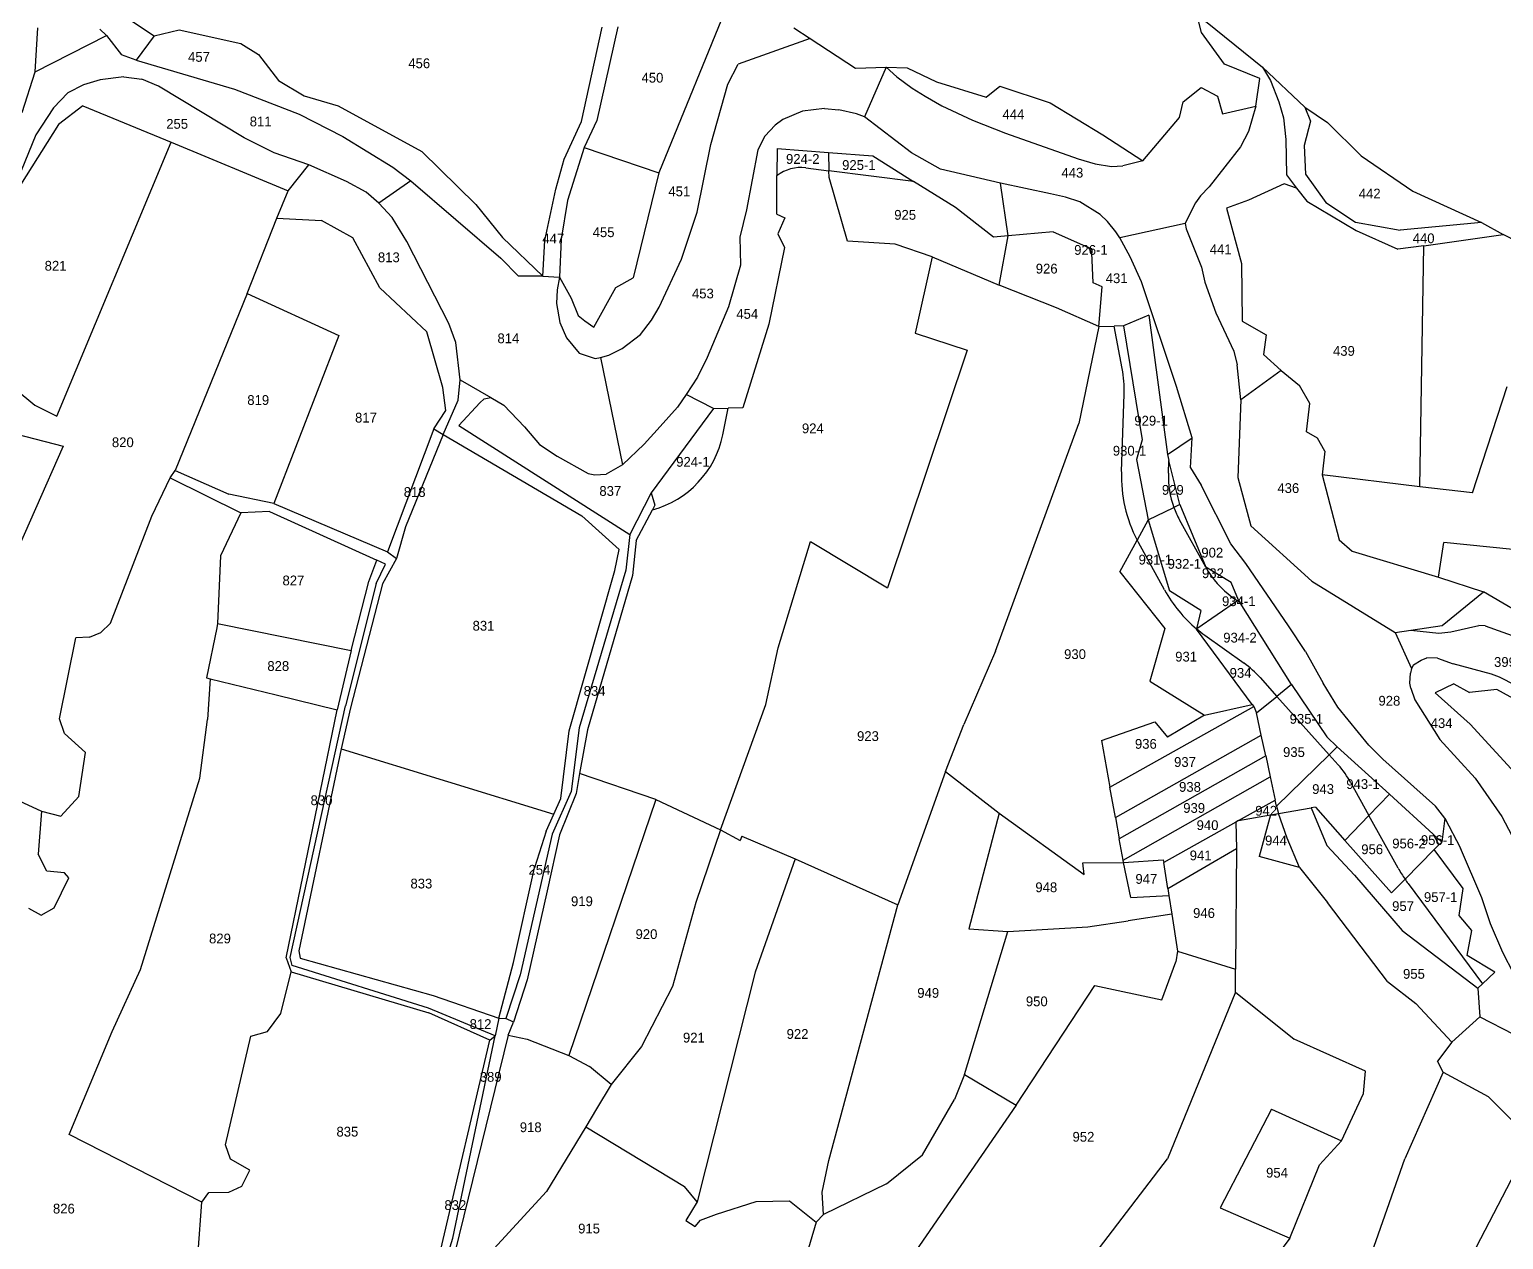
# Model space of a CAD drawing. Header units: metres. Extents: x 215851 to 218449, y 2702083 to 2704249.
# Drawn here: x 216595.1 to 216971.6, y 2703657.2 to 2703966.3 of the extents above; entities that cross this region are included whole.
import ezdxf
from ezdxf.enums import TextEntityAlignment as Align

# ---------------------------------------------------------------- set-up
doc = ezdxf.new("R2010")
doc.units = ezdxf.units.M

msp = doc.modelspace()

# ---------------------------------------------------------------- linework, layer by layer
at = {"layer": 'LIN'}
for p, q in [((216774.36, 2703975.04), (216755.86, 2703929.69)), ((216617.3, 2703971.07), (216626.94, 2703964.69)), ((216894.42, 2703965.54), (216893.26, 2703970.22)), ((216893.26, 2703970.22), (216910.07, 2703956.68)), ((216596.6, 2703955.46), (216597.27, 2703966.74)), ((216613.06, 2703966.35), (216614.82, 2703964.75)), ((216736.1, 2703942.82), (216741.41, 2703966.92)), ((216745.41, 2703966.93), (216740.02, 2703943)), ((216790.34, 2703966.72), (216794.47, 2703964)), ((216596.6, 2703955.46), (216614.82, 2703964.75)), ((216614.82, 2703964.75), (216618.65, 2703959.81)), ((216626.94, 2703964.69), (216622.38, 2703958.42)), ((216626.94, 2703964.69), (216633.32, 2703966.23)), ((216633.32, 2703966.23), (216649.12, 2703962.67)), ((216649.12, 2703962.67), (216653.56, 2703959.9)), ((216794.47, 2703964), (216776.07, 2703957.46)), ((216794.47, 2703964), (216806.04, 2703956.4)), ((216900.36, 2703957.4), (216894.42, 2703965.54)), ((216622.38, 2703958.42), (216618.65, 2703959.81)), ((216653.56, 2703959.9), (216658.75, 2703953.28)), ((216593.23, 2703945.05), (216596.6, 2703955.46)), ((216622.38, 2703958.42), (216647.51, 2703951.02)), ((216773.48, 2703952.35), (216776.07, 2703957.46)), ((216806.04, 2703956.4), (216813.87, 2703956.7)), ((216813.87, 2703956.7), (216808.35, 2703943.98)), ((216813.87, 2703956.7), (216819.26, 2703956.5)), ((216813.87, 2703956.7), (216816.66, 2703954.23)), ((216819.26, 2703956.5), (216826.76, 2703952.88)), ((216909.39, 2703953.77), (216900.36, 2703957.4)), ((216920.84, 2703946.45), (216910.07, 2703956.68)), ((216910.07, 2703956.68), (216912.09, 2703953.28)), ((216608.9, 2703952.12), (216604.9, 2703950.1)), ((216613.16, 2703953.39), (216608.9, 2703952.12)), ((216619.2, 2703954.2), (216613.16, 2703953.39)), ((216619.2, 2703954.2), (216623.83, 2703953.64)), ((216628.1, 2703951.77), (216623.83, 2703953.64)), ((216649.91, 2703938.65), (216628.1, 2703951.77)), ((216658.75, 2703953.28), (216665.29, 2703949.35)), ((216769.14, 2703936.87), (216773.48, 2703952.35)), ((216816.66, 2703954.23), (216820.57, 2703951.29)), ((216820.57, 2703951.29), (216823.84, 2703949.22)), ((216826.76, 2703952.88), (216839.42, 2703948.97)), ((216839.42, 2703948.97), (216842.94, 2703951.85)), ((216842.94, 2703951.85), (216855.79, 2703947.52)), ((216889.74, 2703947.84), (216894.4, 2703951.51)), ((216894.4, 2703951.51), (216898.52, 2703949.23)), ((216908.31, 2703946.71), (216909.39, 2703953.77)), ((216912.09, 2703953.28), (216914.23, 2703947.84)), ((216604.9, 2703950.1), (216601.22, 2703946.24)), ((216647.51, 2703951.02), (216663.97, 2703944.68)), ((216665.29, 2703949.35), (216673.91, 2703946.77)), ((216823.84, 2703949.22), (216828.16, 2703946.81)), ((216855.79, 2703947.52), (216869.29, 2703939.37)), ((216888.86, 2703943.82), (216889.74, 2703947.84)), ((216898.52, 2703949.23), (216899.85, 2703944.75)), ((216914.23, 2703947.84), (216915.4, 2703943.71)), ((216601.22, 2703946.24), (216596.7, 2703939.4)), ((216608.73, 2703946.8), (216602.55, 2703942.04)), ((216608.73, 2703946.8), (216631.28, 2703937.48)), ((216663.97, 2703944.68), (216675.13, 2703938.99)), ((216673.91, 2703946.77), (216695.34, 2703935.09)), ((216792.57, 2703945.41), (216787.56, 2703943.33)), ((216798.12, 2703946.12), (216792.57, 2703945.41)), ((216798.12, 2703946.12), (216801.86, 2703945.79)), ((216806.35, 2703944.73), (216801.86, 2703945.79)), ((216808.35, 2703943.98), (216806.35, 2703944.73)), ((216820.42, 2703934.74), (216808.35, 2703943.98)), ((216828.16, 2703946.81), (216835.94, 2703943.1)), ((216879.47, 2703932.78), (216888.86, 2703943.82)), ((216899.85, 2703944.75), (216908.31, 2703946.71)), ((216908.31, 2703946.71), (216906.45, 2703940.23)), ((216915.4, 2703943.71), (216915.99, 2703938.15)), ((216920.84, 2703946.45), (216926.62, 2703942.54)), ((216920.84, 2703946.45), (216922.3, 2703942.88)), ((216602.55, 2703942.04), (216592.85, 2703926.61)), ((216731.67, 2703933.18), (216736.1, 2703942.82)), ((216740.02, 2703943), (216736.75, 2703936.17)), ((216785.57, 2703941.86), (216782.96, 2703939.02)), ((216787.56, 2703943.33), (216785.57, 2703941.86)), ((216835.94, 2703943.1), (216844.4, 2703939.83)), ((216906.45, 2703940.23), (216904.42, 2703936.35)), ((216922.3, 2703942.88), (216920.64, 2703936.65)), ((216926.62, 2703942.54), (216935.19, 2703933.99)), ((216596.7, 2703939.4), (216592.99, 2703930.21)), ((216602.07, 2703867.55), (216631.28, 2703937.48)), ((216631.28, 2703937.48), (216661.19, 2703925.11)), ((216657.61, 2703934.79), (216649.91, 2703938.65)), ((216675.13, 2703938.99), (216687.92, 2703931.15)), ((216736.75, 2703936.17), (216732.49, 2703922.62)), ((216736.75, 2703936.17), (216755.86, 2703929.69)), ((216765.66, 2703919.64), (216769.14, 2703936.87)), ((216782.96, 2703939.02), (216781.13, 2703935.58)), ((216844.4, 2703939.83), (216862.95, 2703933.24)), ((216869.29, 2703939.37), (216879.47, 2703932.78)), ((216904.42, 2703936.35), (216896.37, 2703926.06)), ((216915.99, 2703938.15), (216916.13, 2703929.18)), ((216920.64, 2703936.65), (216921, 2703929.37)), ((216666.42, 2703931.69), (216657.61, 2703934.79)), ((216695.34, 2703935.09), (216709.15, 2703921.59)), ((216729.58, 2703925.54), (216731.67, 2703933.18)), ((216781.13, 2703935.58), (216778.2, 2703920.25)), ((216786.08, 2703935.87), (216786.03, 2703928.96)), ((216786.08, 2703935.87), (216799.16, 2703934.89)), ((216799.16, 2703934.89), (216810.53, 2703934.04)), ((216799.16, 2703934.89), (216799.3, 2703930.22)), ((216810.53, 2703934.04), (216820.92, 2703927.5)), ((216827.75, 2703930.63), (216820.42, 2703934.74)), ((216862.95, 2703933.24), (216867.27, 2703931.93)), ((216879.47, 2703932.78), (216874.38, 2703931.49)), ((216935.19, 2703933.99), (216948.4, 2703925.03)), ((216661.19, 2703925.11), (216666.42, 2703931.69)), ((216676.08, 2703927.48), (216666.42, 2703931.69)), ((216687.92, 2703931.15), (216692.54, 2703927.63)), ((216755.86, 2703929.69), (216749.3, 2703902.85)), ((216785.95, 2703919.1), (216786.03, 2703928.96)), ((216793.39, 2703930.97), (216799.3, 2703930.22)), ((216799.36, 2703928.45), (216799.3, 2703930.22)), ((216820.92, 2703927.5), (216799.3, 2703930.22)), ((216843.13, 2703927.04), (216827.75, 2703930.63)), ((216867.27, 2703931.93), (216871.45, 2703931.33)), ((216871.45, 2703931.33), (216874.38, 2703931.49)), ((216916.13, 2703929.18), (216918.68, 2703925.73)), ((216921, 2703929.37), (216926.19, 2703922.13)), ((216658.31, 2703918.12), (216661.19, 2703925.11)), ((216681.11, 2703924.7), (216676.08, 2703927.48)), ((216692.54, 2703927.63), (216684.37, 2703921.94)), ((216692.54, 2703927.63), (216715.52, 2703907.9)), ((216726.73, 2703912.39), (216729.58, 2703925.54)), ((216804.07, 2703912.2), (216799.36, 2703928.45)), ((216831.61, 2703920.78), (216820.92, 2703927.5)), ((216845.07, 2703913.61), (216843.13, 2703927.04)), ((216855.89, 2703924.35), (216843.13, 2703927.04)), ((216896.37, 2703926.06), (216894.19, 2703923.82)), ((216915.56, 2703926.86), (216906.45, 2703922.72)), ((216918.68, 2703925.73), (216915.56, 2703926.86)), ((216918.68, 2703925.73), (216921.38, 2703922.43)), ((216948.4, 2703925.03), (216965.98, 2703916.95)), ((216684.37, 2703921.94), (216681.11, 2703924.7)), ((216687.7, 2703918.25), (216684.37, 2703921.94)), ((216709.15, 2703921.59), (216715.89, 2703913.13)), ((216732.49, 2703922.62), (216730.89, 2703912.69)), ((216859.74, 2703923.48), (216855.89, 2703924.35)), ((216863.35, 2703922.25), (216859.74, 2703923.48)), ((216868.57, 2703918.99), (216863.35, 2703922.25)), ((216892.9, 2703922.04), (216892.01, 2703920.24)), ((216894.19, 2703923.82), (216892.9, 2703922.04)), ((216906.45, 2703922.72), (216900.87, 2703920.66)), ((216921.38, 2703922.43), (216933.94, 2703914.93)), ((216926.19, 2703922.13), (216933.8, 2703917.06)), ((216650.68, 2703898.88), (216658.31, 2703918.12)), ((216658.31, 2703918.12), (216669.66, 2703917.47)), ((216677.68, 2703913.05), (216669.66, 2703917.47)), ((216691.52, 2703912.16), (216687.7, 2703918.25)), ((216761.65, 2703907.65), (216765.66, 2703919.64)), ((216778.2, 2703920.25), (216776.57, 2703913.26)), ((216785.95, 2703919.1), (216788.01, 2703918.14)), ((216788.01, 2703918.14), (216786.22, 2703914.05)), ((216841.34, 2703913.28), (216831.61, 2703920.78)), ((216870.41, 2703917.27), (216868.57, 2703918.99)), ((216892.01, 2703920.24), (216890.32, 2703916.72)), ((216900.87, 2703920.66), (216904.69, 2703906.53)), ((216786.22, 2703914.05), (216787.98, 2703910.61)), ((216845.07, 2703913.61), (216841.34, 2703913.28)), ((216842.8, 2703900.96), (216845.07, 2703913.61)), ((216856.57, 2703914.64), (216845.07, 2703913.61)), ((216856.57, 2703914.64), (216865.6, 2703910.6)), ((216872.58, 2703914.59), (216870.41, 2703917.27)), ((216873.61, 2703913.03), (216872.58, 2703914.59)), ((216890.32, 2703916.72), (216873.61, 2703913.03)), ((216890.32, 2703916.72), (216890.54, 2703915.37)), ((216890.54, 2703915.37), (216894.42, 2703905.58)), ((216933.8, 2703917.06), (216945.16, 2703915.01)), ((216933.94, 2703914.93), (216944.62, 2703910.21)), ((216965.98, 2703916.95), (216945.16, 2703915.01)), ((216951.25, 2703911.05), (216971.5, 2703913.9)), ((216965.98, 2703916.95), (216971.5, 2703913.9)), ((216979.31, 2703909.93), (216971.5, 2703913.9)), ((216684.59, 2703900.29), (216677.68, 2703913.05)), ((216702.23, 2703891.15), (216691.52, 2703912.16)), ((216715.89, 2703913.13), (216726.24, 2703903.24)), ((216726.24, 2703903.24), (216726.73, 2703912.39)), ((216730.89, 2703912.69), (216730.44, 2703903.05)), ((216776.57, 2703913.26), (216776.75, 2703906.06)), ((216787.98, 2703910.61), (216783.93, 2703891)), ((216816.17, 2703911.43), (216804.07, 2703912.2)), ((216825.7, 2703908.24), (216816.17, 2703911.43)), ((216866.44, 2703910.23), (216865.6, 2703910.6)), ((216866.44, 2703910.23), (216866.48, 2703909.23)), ((216876.27, 2703908.21), (216873.61, 2703913.03)), ((216951.25, 2703911.05), (216944.62, 2703910.21)), ((216950.24, 2703849.44), (216951.25, 2703911.05)), ((216715.52, 2703907.9), (216719.98, 2703903.29)), ((216755.93, 2703895.35), (216761.65, 2703907.65)), ((216776.75, 2703906.06), (216773.66, 2703895.45)), ((216825.7, 2703908.24), (216821.36, 2703888.7)), ((216825.7, 2703908.24), (216842.8, 2703900.96)), ((216866.8, 2703901.61), (216866.48, 2703909.23)), ((216879.13, 2703901.86), (216876.27, 2703908.21)), ((216904.69, 2703906.53), (216904.86, 2703891.81)), ((216726.24, 2703903.24), (216719.98, 2703903.29)), ((216726.24, 2703903.24), (216730.44, 2703903.05)), ((216730.44, 2703903.05), (216729.85, 2703899.75)), ((216730.44, 2703903.05), (216733.45, 2703897.7)), ((216744.88, 2703900.37), (216749.3, 2703902.85)), ((216894.42, 2703905.58), (216895.33, 2703901.74)), ((216650.68, 2703898.88), (216632.28, 2703853.65)), ((216650.68, 2703898.88), (216674.13, 2703888.15)), ((216696.57, 2703889.05), (216684.59, 2703900.29)), ((216729.85, 2703899.75), (216729.7, 2703896.3)), ((216739.26, 2703890.26), (216744.88, 2703900.37)), ((216857.44, 2703895.23), (216842.8, 2703900.96)), ((216869.11, 2703900.58), (216866.8, 2703901.61)), ((216868.23, 2703890.39), (216869.11, 2703900.58)), ((216888.09, 2703875.11), (216879.13, 2703901.86)), ((216895.33, 2703901.74), (216898.15, 2703893.88)), ((216729.7, 2703896.3), (216730.57, 2703891.41)), ((216733.45, 2703897.7), (216735.27, 2703893.26)), ((216753.98, 2703892.06), (216755.93, 2703895.35)), ((216773.66, 2703895.45), (216768.19, 2703882.54)), ((216868.23, 2703890.39), (216857.44, 2703895.23)), ((216704.04, 2703886.33), (216702.23, 2703891.15)), ((216730.57, 2703891.41), (216732.24, 2703887.54)), ((216735.27, 2703893.26), (216736.98, 2703891.9)), ((216736.98, 2703891.9), (216739.26, 2703890.26)), ((216751.15, 2703888.4), (216753.98, 2703892.06)), ((216783.93, 2703891), (216777.32, 2703869.63)), ((216881.03, 2703893.32), (216874.51, 2703890.55)), ((216881.03, 2703893.32), (216885.74, 2703857.75)), ((216898.15, 2703893.88), (216902.7, 2703884.08)), ((216904.86, 2703891.81), (216910.99, 2703888.33)), ((216575.77, 2703887.37), (216596.5, 2703870.31)), ((216674.13, 2703888.15), (216657.55, 2703845.24)), ((216700.68, 2703874.8), (216696.57, 2703889.05)), ((216732.24, 2703887.54), (216735.54, 2703883.58)), ((216746.52, 2703884.76), (216751.15, 2703888.4)), ((216821.36, 2703888.7), (216834.59, 2703884.35)), ((216868.23, 2703890.39), (216863.16, 2703865.68)), ((216868.23, 2703890.39), (216872.18, 2703890.49)), ((216874.51, 2703890.55), (216872.18, 2703890.49)), ((216874.21, 2703879.7), (216872.18, 2703890.49)), ((216874.51, 2703890.55), (216879.3, 2703861.43)), ((216910.99, 2703888.33), (216910.31, 2703883.29)), ((216705.14, 2703876.81), (216704.04, 2703886.33)), ((216735.54, 2703883.58), (216739.6, 2703882.28)), ((216743.11, 2703883.14), (216746.52, 2703884.76)), ((216834.59, 2703884.35), (216814.29, 2703823.68)), ((216902.7, 2703884.08), (216903.52, 2703880.59)), ((216739.6, 2703882.28), (216740.97, 2703882.52)), ((216740.97, 2703882.52), (216743.11, 2703883.14)), ((216740.97, 2703882.52), (216746.55, 2703855.1)), ((216768.19, 2703882.54), (216765.7, 2703877.46)), ((216904.46, 2703871.72), (216903.52, 2703880.59)), ((216914.84, 2703879.2), (216910.31, 2703883.29)), ((216704.58, 2703871.64), (216705.14, 2703876.81)), ((216705.14, 2703876.81), (216712.9, 2703872.26)), ((216765.7, 2703877.46), (216762.86, 2703873.07)), ((216914.84, 2703879.2), (216904.46, 2703871.72)), ((216914.84, 2703879.2), (216919.44, 2703875.32)), ((216553.94, 2703872.9), (216603.67, 2703859.82)), ((216701.43, 2703868.99), (216700.68, 2703874.8)), ((216711.26, 2703871.98), (216712.9, 2703872.26)), ((216712.9, 2703872.26), (216716.29, 2703870.32)), ((216762.86, 2703873.07), (216760.63, 2703869.83)), ((216769.83, 2703869.46), (216762.86, 2703873.07)), ((216874.02, 2703853.34), (216874.71, 2703873.12)), ((216892.04, 2703861.97), (216888.09, 2703875.11)), ((216922.14, 2703870.79), (216919.44, 2703875.32)), ((216963.7, 2703847.96), (216972.55, 2703875.07)), ((216596.5, 2703870.31), (216602.07, 2703867.55)), ((216698.39, 2703864.31), (216701.43, 2703868.99)), ((216700.76, 2703862.86), (216704.58, 2703871.64)), ((216704.79, 2703865.09), (216710.14, 2703870.92)), ((216710.14, 2703870.92), (216711.26, 2703871.98)), ((216716.29, 2703870.32), (216721.53, 2703864.82)), ((216769.83, 2703869.46), (216753.88, 2703847.96)), ((216760.63, 2703869.83), (216756.15, 2703864.9)), ((216769.83, 2703869.46), (216773.53, 2703869.54)), ((216772.17, 2703862.74), (216773.53, 2703869.54)), ((216777.32, 2703869.63), (216773.53, 2703869.54)), ((216904.46, 2703871.72), (216903.76, 2703851.82)), ((216921.24, 2703863.52), (216922.14, 2703870.79)), ((216704.79, 2703865.09), (216748.45, 2703837.3)), ((216721.53, 2703864.82), (216725.4, 2703860.29)), ((216756.15, 2703864.9), (216752.07, 2703860.36)), ((216841.82, 2703807.48), (216863.16, 2703865.68)), ((216698.39, 2703864.31), (216686.56, 2703832.9)), ((216700.76, 2703862.86), (216691.16, 2703839.26)), ((216698.39, 2703864.31), (216700.76, 2703862.86)), ((216700.76, 2703862.86), (216736.22, 2703842.05)), ((216879.3, 2703861.43), (216877.88, 2703856.45)), ((216885.74, 2703857.75), (216892.04, 2703861.97)), ((216891.66, 2703854.36), (216892.04, 2703861.97)), ((216924.05, 2703861.9), (216921.24, 2703863.52)), ((216925.95, 2703858.58), (216924.05, 2703861.9)), ((216603.67, 2703859.82), (216589.59, 2703827.85)), ((216725.4, 2703860.29), (216729.85, 2703857.28)), ((216729.85, 2703857.28), (216737.78, 2703852.88)), ((216752.07, 2703860.36), (216746.55, 2703855.1)), ((216885.74, 2703857.75), (216886.13, 2703856.21)), ((216925.95, 2703858.58), (216925.23, 2703852.51)), ((216631.05, 2703851.75), (216632.28, 2703853.65)), ((216632.28, 2703853.65), (216646, 2703847.58)), ((216746.55, 2703855.1), (216742.37, 2703852.73)), ((216877.88, 2703856.45), (216880.82, 2703841.04)), ((216886.02, 2703852.92), (216886.13, 2703856.21)), ((216888.95, 2703844.97), (216886.13, 2703856.21)), ((216891.66, 2703854.36), (216894.35, 2703849.87)), ((216626.33, 2703841.97), (216631.05, 2703851.75)), ((216631.05, 2703851.75), (216649.1, 2703842.85)), ((216737.78, 2703852.88), (216739.52, 2703852.52)), ((216739.52, 2703852.52), (216742.37, 2703852.73)), ((216901.97, 2703834.87), (216894.35, 2703849.87)), ((216903.76, 2703851.82), (216907.07, 2703839.47)), ((216950.24, 2703849.44), (216925.23, 2703852.51)), ((216925.23, 2703852.51), (216929.64, 2703835.91)), ((216657.55, 2703845.24), (216646, 2703847.58)), ((216753.88, 2703847.96), (216748.45, 2703837.3)), ((216753.88, 2703847.96), (216754.87, 2703844.79)), ((216963.7, 2703847.96), (216950.24, 2703849.44)), ((216649.1, 2703842.85), (216643.91, 2703831.84)), ((216656.38, 2703843.2), (216649.1, 2703842.85)), ((216656.38, 2703843.2), (216683.83, 2703830.72)), ((216657.55, 2703845.24), (216686.56, 2703832.9)), ((216745.71, 2703833.42), (216736.22, 2703842.05)), ((216750.09, 2703835.78), (216754.23, 2703843.59)), ((216754.87, 2703844.79), (216754.23, 2703843.59)), ((216880.82, 2703841.04), (216887.4, 2703844.22)), ((216888.95, 2703844.97), (216887.4, 2703844.22)), ((216888.95, 2703844.97), (216895.55, 2703828.96)), ((216615.78, 2703814.62), (216626.33, 2703841.97)), ((216691.16, 2703839.26), (216688.88, 2703831.18)), ((216880.82, 2703841.04), (216878.01, 2703835.86)), ((216880.82, 2703841.04), (216886.24, 2703822.92)), ((216895.53, 2703828.93), (216888.86, 2703841.02)), ((216907.07, 2703839.47), (216922.61, 2703825.38)), ((216748.45, 2703837.3), (216747.42, 2703828.18)), ((216750.09, 2703835.78), (216749.12, 2703826.8)), ((216786.35, 2703808.31), (216794.57, 2703835.48)), ((216794.57, 2703835.48), (216814.29, 2703823.68)), ((216873.63, 2703827.78), (216878.01, 2703835.86)), ((216885.02, 2703823.13), (216878.35, 2703835.23)), ((216905.79, 2703829.91), (216901.97, 2703834.87)), ((216929.64, 2703835.91), (216932.93, 2703833.04)), ((216954.95, 2703826.38), (216956.35, 2703835.26)), ((216982.76, 2703832.55), (216956.35, 2703835.26)), ((216643.91, 2703831.84), (216643.13, 2703814.52)), ((216681.74, 2703825.28), (216683.83, 2703830.72)), ((216686.02, 2703829.74), (216683.83, 2703830.72)), ((216688.88, 2703831.18), (216685.28, 2703824.68)), ((216686.56, 2703832.9), (216688.88, 2703831.18)), ((216744.61, 2703828.11), (216745.71, 2703833.42)), ((216932.93, 2703833.04), (216954.95, 2703826.38)), ((216683.63, 2703824.78), (216686.02, 2703829.74)), ((216732.98, 2703787.16), (216744.61, 2703828.11)), ((216747.42, 2703828.18), (216735.51, 2703787.92)), ((216873.63, 2703827.78), (216885.11, 2703813.32)), ((216902.07, 2703825.07), (216895.55, 2703828.96)), ((216916.71, 2703813.92), (216905.79, 2703829.91)), ((216683.63, 2703824.78), (216675.8, 2703793.52)), ((216685.28, 2703824.68), (216677.1, 2703792.99)), ((216677.29, 2703807.62), (216681.74, 2703825.28)), ((216749.12, 2703826.8), (216737.6, 2703787.42)), ((216903.92, 2703820.52), (216902.07, 2703825.07)), ((216922.61, 2703825.38), (216943.95, 2703812.23)), ((216954.95, 2703826.38), (216966.49, 2703822.62)), ((216894.29, 2703817.85), (216886.24, 2703822.92)), ((216903.67, 2703820.34), (216893.23, 2703813.17)), ((216902.29, 2703821.32), (216903.67, 2703820.34)), ((216903.92, 2703820.52), (216903.67, 2703820.34)), ((216904.33, 2703819.87), (216903.67, 2703820.34)), ((216903.92, 2703820.52), (216904.33, 2703819.87)), ((216917.44, 2703798.94), (216904.33, 2703819.87)), ((216955.93, 2703814.01), (216966.49, 2703822.62)), ((216984.53, 2703812.03), (216966.49, 2703822.62)), ((216894.29, 2703817.85), (216893.21, 2703813.19)), ((216610.45, 2703811.1), (216613.36, 2703812.27)), ((216613.36, 2703812.27), (216615.78, 2703814.62)), ((216642.99, 2703813.46), (216640.3, 2703800.68)), ((216643.13, 2703814.52), (216642.99, 2703813.46)), ((216643.13, 2703814.52), (216677.29, 2703807.62)), ((216885.11, 2703813.32), (216881.29, 2703799.79)), ((216893.2, 2703813.15), (216893.21, 2703813.19)), ((216893.2, 2703813.15), (216893.23, 2703813.17)), ((216907.41, 2703793.89), (216893.2, 2703813.15)), ((216921.01, 2703807.4), (216916.71, 2703813.92)), ((216943.95, 2703812.23), (216947.92, 2703812.82)), ((216943.95, 2703812.23), (216948.06, 2703803.03)), ((216947.92, 2703812.82), (216955.93, 2703814.01)), ((216947.92, 2703812.82), (216955.09, 2703812.07)), ((216955.09, 2703812.07), (216958.14, 2703812.42)), ((216958.14, 2703812.42), (216965.3, 2703814.01)), ((216966.87, 2703813.96), (216965.3, 2703814.01)), ((216966.87, 2703813.96), (216975.92, 2703810.71)), ((216602.77, 2703790.24), (216606.96, 2703810.93)), ((216610.45, 2703811.1), (216606.96, 2703810.93)), ((216783.21, 2703793.85), (216786.35, 2703808.31)), ((216895.31, 2703811.56), (216905.33, 2703804.4)), ((216677.29, 2703807.62), (216673.67, 2703792.53)), ((216841.82, 2703807.48), (216833.76, 2703788.72)), ((216921.01, 2703807.4), (216925.5, 2703799.34)), ((216948.62, 2703803.98), (216950.56, 2703805.16)), ((216950.56, 2703805.16), (216952.04, 2703805.78)), ((216954.7, 2703805.73), (216952.04, 2703805.78)), ((216954.7, 2703805.73), (216958.76, 2703804.29)), ((216640.3, 2703800.68), (216641.28, 2703800.44)), ((216909.42, 2703800.73), (216913.71, 2703795.94)), ((216947.68, 2703799.35), (216947.82, 2703801.87)), ((216948.06, 2703803.03), (216947.82, 2703801.87)), ((216948.62, 2703803.98), (216948.06, 2703803.03)), ((216968.49, 2703801.6), (216958.76, 2703804.29)), ((216970.58, 2703800.85), (216968.49, 2703801.6)), ((216978.88, 2703796.58), (216970.58, 2703800.85)), ((216641.28, 2703800.44), (216640.6, 2703790.07)), ((216641.28, 2703800.44), (216658.13, 2703796.33)), ((216881.29, 2703799.79), (216895.22, 2703791.12)), ((216917.44, 2703798.94), (216913.71, 2703795.94)), ((216917.44, 2703798.94), (216926.44, 2703785.58)), ((216929.24, 2703793.16), (216925.5, 2703799.34)), ((216947.89, 2703798.03), (216947.68, 2703799.35)), ((216947.89, 2703798.03), (216948.95, 2703795.06)), ((216958.86, 2703799.17), (216954.12, 2703796.84)), ((216954.12, 2703796.84), (216963.04, 2703788.86)), ((216958.86, 2703799.17), (216962.9, 2703796.89)), ((216969.9, 2703797.68), (216962.9, 2703796.89)), ((216978.43, 2703793.01), (216969.9, 2703797.68)), ((216658.13, 2703796.33), (216673.67, 2703792.53)), ((216661.67, 2703729.22), (216675.8, 2703793.52)), ((216771.57, 2703761.89), (216783.21, 2703793.85)), ((216871.07, 2703772.73), (216907.79, 2703793.37)), ((216895.22, 2703791.12), (216907.41, 2703793.89)), ((216907.41, 2703793.89), (216907.79, 2703793.37)), ((216907.79, 2703793.37), (216908.5, 2703791.73)), ((216908.5, 2703791.73), (216913.71, 2703795.94)), ((216927.05, 2703781.04), (216913.71, 2703795.94)), ((216937.21, 2703783.5), (216929.24, 2703793.16)), ((216948.95, 2703795.06), (216955.31, 2703784.9)), ((216604.04, 2703786.45), (216602.77, 2703790.24)), ((216638.61, 2703775.09), (216640.6, 2703790.07)), ((216660.64, 2703729.12), (216673.67, 2703792.53)), ((216677.1, 2703792.99), (216674.74, 2703782.5)), ((216868.92, 2703784.64), (216882.51, 2703789.4)), ((216882.51, 2703789.4), (216885.77, 2703785.48)), ((216895.22, 2703791.12), (216885.77, 2703785.48)), ((216909.72, 2703786.04), (216908.5, 2703791.73)), ((216609.45, 2703781.62), (216604.04, 2703786.45)), ((216730.84, 2703769.89), (216732.98, 2703787.16)), ((216735.51, 2703787.92), (216733.48, 2703771.6)), ((216737.6, 2703787.42), (216735.55, 2703776.22)), ((216829.08, 2703776.77), (216833.76, 2703788.72)), ((216872.47, 2703764.98), (216909.72, 2703786.04)), ((216910.86, 2703780.73), (216909.72, 2703786.04)), ((216929.13, 2703783.07), (216926.44, 2703785.58)), ((216976.34, 2703774.33), (216963.04, 2703788.86)), ((216674.74, 2703782.5), (216663.93, 2703730.98)), ((216674.74, 2703782.5), (216729.04, 2703765.86)), ((216868.92, 2703784.64), (216871.07, 2703772.73)), ((216929.13, 2703783.07), (216927.05, 2703781.04)), ((216929.13, 2703783.07), (216942.43, 2703770.94)), ((216940.76, 2703779.93), (216937.21, 2703783.5)), ((216964.38, 2703775.02), (216955.31, 2703784.9)), ((216571.03, 2703779.08), (216598.16, 2703766.66)), ((216607.73, 2703770.39), (216609.45, 2703781.62)), ((216910.86, 2703780.73), (216873.44, 2703759.59)), ((216910.86, 2703780.73), (216912, 2703775.37)), ((216913.6, 2703767.92), (216927.05, 2703781.04)), ((216929.37, 2703778.44), (216927.05, 2703781.04)), ((216954.2, 2703767.86), (216940.76, 2703779.93)), ((216623.49, 2703726.2), (216638.61, 2703775.09)), ((216735.55, 2703776.22), (216734.76, 2703771.1)), ((216755.07, 2703769.6), (216735.55, 2703776.22)), ((216829.08, 2703776.77), (216816.85, 2703742.66)), ((216829.08, 2703776.77), (216842.8, 2703766.09)), ((216874.42, 2703754.14), (216912, 2703775.37)), ((216912, 2703775.37), (216913.27, 2703769.44)), ((216964.38, 2703775.02), (216971.15, 2703765.23)), ((216733.48, 2703771.6), (216728.63, 2703760.74)), ((216734.76, 2703771.1), (216730.47, 2703760.56)), ((216872.47, 2703764.98), (216871.07, 2703772.73)), ((216932.61, 2703773.88), (216937.23, 2703765.53)), ((216942.43, 2703770.94), (216937.23, 2703765.53)), ((216942.43, 2703770.94), (216953.6, 2703760.74)), ((216607.73, 2703770.39), (216603.1, 2703765.3)), ((216729.04, 2703765.86), (216730.84, 2703769.89)), ((216755.07, 2703769.6), (216732.89, 2703704.2)), ((216755.07, 2703769.6), (216771.57, 2703761.89)), ((216903.9, 2703764.21), (216913.27, 2703769.44)), ((216913.6, 2703767.92), (216913.27, 2703769.44)), ((216913.6, 2703767.92), (216914.1, 2703766)), ((216914.1, 2703766), (216922.5, 2703767.48)), ((216923.53, 2703767.66), (216922.5, 2703767.48)), ((216922.5, 2703767.48), (216926.42, 2703757.89)), ((216923.53, 2703767.66), (216931.1, 2703759.15)), ((216956.56, 2703764.86), (216954.2, 2703767.86)), ((216598.16, 2703766.66), (216597.29, 2703755.61)), ((216598.16, 2703766.66), (216603.1, 2703765.3)), ((216727.09, 2703761.5), (216729.04, 2703765.86)), ((216842.8, 2703766.09), (216835.01, 2703736.52)), ((216842.8, 2703766.09), (216864.47, 2703750.47)), ((216872.47, 2703764.98), (216873.44, 2703759.59)), ((216903.19, 2703763.81), (216884.79, 2703753.54)), ((216903.9, 2703764.21), (216903.19, 2703763.81)), ((216903.19, 2703763.81), (216903.36, 2703757.1)), ((216903.9, 2703764.21), (216912.05, 2703765.67)), ((216912.05, 2703765.67), (216909.17, 2703755)), ((216912.05, 2703765.67), (216914.1, 2703766)), ((216916.36, 2703759.68), (216914.1, 2703766)), ((216931.1, 2703759.15), (216937.23, 2703765.53)), ((216944.68, 2703752.08), (216937.23, 2703765.53)), ((216956.56, 2703764.86), (216955.8, 2703758.73)), ((216956.56, 2703764.86), (216960.63, 2703757.14)), ((216971.15, 2703765.23), (216975.44, 2703757.19)), ((216728.63, 2703760.74), (216720.46, 2703724.78)), ((216727.09, 2703761.5), (216724.12, 2703752.17)), ((216730.47, 2703760.56), (216727.35, 2703746.31)), ((216771.57, 2703761.89), (216765.29, 2703743.26)), ((216771.57, 2703761.89), (216776.66, 2703759.13)), ((216777.03, 2703760.27), (216776.66, 2703759.13)), ((216777.03, 2703760.27), (216790.69, 2703754.44)), ((216874.42, 2703754.14), (216873.44, 2703759.59)), ((216919.5, 2703752.26), (216916.36, 2703759.68)), ((216955.8, 2703758.73), (216953.6, 2703760.74)), ((216953.6, 2703760.74), (216955.1, 2703758.03)), ((216599.57, 2703751.32), (216597.29, 2703755.61)), ((216885.85, 2703746.83), (216903.36, 2703757.1)), ((216903.36, 2703757.1), (216903.15, 2703726.29)), ((216926.42, 2703757.89), (216933.57, 2703750.23)), ((216943.02, 2703745.75), (216931.1, 2703759.15)), ((216953.9, 2703756.8), (216946.44, 2703749.22)), ((216953.9, 2703756.8), (216955.1, 2703758.03)), ((216961.29, 2703746.86), (216953.9, 2703756.8)), ((216955.8, 2703758.73), (216955.1, 2703758.03)), ((216966.03, 2703744.51), (216960.63, 2703757.14)), ((216718.71, 2703728), (216724.12, 2703752.17)), ((216790.69, 2703754.44), (216780.48, 2703725.53)), ((216790.69, 2703754.44), (216816.85, 2703742.66)), ((216864.14, 2703753.44), (216874.54, 2703753.49)), ((216864.47, 2703750.47), (216864.14, 2703753.44)), ((216874.54, 2703753.49), (216874.42, 2703754.14)), ((216874.54, 2703753.49), (216884.7, 2703754.16)), ((216876.36, 2703744.56), (216874.54, 2703753.49)), ((216884.7, 2703754.16), (216884.79, 2703753.54)), ((216885.85, 2703746.83), (216884.79, 2703753.54)), ((216919.5, 2703752.26), (216909.17, 2703755)), ((216919.5, 2703752.26), (216926.63, 2703743.25)), ((216604.04, 2703750.83), (216599.57, 2703751.32)), ((216601.44, 2703741.95), (216605.14, 2703749.56)), ((216605.14, 2703749.56), (216604.04, 2703750.83)), ((216933.57, 2703750.23), (216945.73, 2703736.1)), ((216943.02, 2703745.75), (216946.44, 2703749.22)), ((216947.21, 2703748.15), (216966.25, 2703722.54)), ((216727.35, 2703746.31), (216722.21, 2703723.51)), ((216876.36, 2703744.56), (216886.12, 2703745.1)), ((216885.85, 2703746.83), (216886.12, 2703745.1)), ((216886.12, 2703745.1), (216886.87, 2703740.35)), ((216960.24, 2703739.94), (216961.29, 2703746.86)), ((216968.26, 2703737.84), (216966.03, 2703744.51)), ((216594.83, 2703741.85), (216598.11, 2703740.04)), ((216598.11, 2703740.04), (216601.44, 2703741.95)), ((216765.29, 2703743.26), (216759.38, 2703721.82)), ((216799.23, 2703677.42), (216816.85, 2703742.66)), ((216941.95, 2703723.07), (216926.63, 2703743.25)), ((216845.01, 2703735.89), (216865.44, 2703737.07)), ((216865.44, 2703737.07), (216875.73, 2703738.58)), ((216886.87, 2703740.35), (216875.73, 2703738.58)), ((216886.87, 2703740.35), (216888.35, 2703730.87)), ((216963.46, 2703736.12), (216960.24, 2703739.94)), ((216971.4, 2703730.54), (216968.26, 2703737.84)), ((216833.96, 2703699.38), (216845.01, 2703735.89)), ((216835.01, 2703736.52), (216845.01, 2703735.89)), ((216945.73, 2703736.1), (216965.07, 2703721.43)), ((216962.28, 2703729.71), (216963.46, 2703736.12)), ((216660.64, 2703729.12), (216661.96, 2703725.58)), ((216662.2, 2703727.2), (216661.67, 2703729.22)), ((216663.93, 2703730.98), (216664.27, 2703729.1)), ((216664.27, 2703729.1), (216698.22, 2703719.53)), ((216888.35, 2703730.87), (216887.93, 2703728.15)), ((216888.35, 2703730.87), (216903.15, 2703726.29)), ((216969.35, 2703725.47), (216962.28, 2703729.71)), ((216977.01, 2703719.64), (216971.4, 2703730.54)), ((216616.26, 2703710.37), (216623.49, 2703726.2)), ((216659.33, 2703714.94), (216661.96, 2703725.58)), ((216661.96, 2703725.58), (216697.11, 2703715.14)), ((216696.98, 2703716.31), (216662.2, 2703727.2)), ((216714.99, 2703713.76), (216718.71, 2703728)), ((216780.48, 2703725.53), (216765.62, 2703666.85)), ((216884.32, 2703718.46), (216887.93, 2703728.15)), ((216903.15, 2703720.37), (216903.15, 2703726.29)), ((216969.35, 2703725.47), (216966.25, 2703722.54)), ((216720.46, 2703724.78), (216716.79, 2703713.63)), ((216722.21, 2703723.51), (216718.69, 2703712.72)), ((216759.38, 2703721.82), (216751.45, 2703706.47)), ((216847.1, 2703691.51), (216867.21, 2703722.13)), ((216867.21, 2703722.13), (216884.32, 2703718.46)), ((216941.95, 2703723.07), (216949.21, 2703717.49)), ((216965.07, 2703721.43), (216966.25, 2703722.54)), ((216698.22, 2703719.53), (216714.99, 2703713.76)), ((216903.15, 2703720.37), (216885.78, 2703677.84)), ((216903.15, 2703720.37), (216918.14, 2703708.41)), ((216965.07, 2703721.43), (216965.51, 2703714.07)), ((216655.86, 2703710.34), (216659.33, 2703714.94)), ((216714.06, 2703709.21), (216696.98, 2703716.31)), ((216712.65, 2703708.1), (216697.11, 2703715.14)), ((216958.37, 2703707.61), (216949.21, 2703717.49)), ((216965.51, 2703714.07), (216958.37, 2703707.61)), ((216965.51, 2703714.07), (216974.1, 2703709.64)), ((216605.24, 2703684.04), (216616.26, 2703710.37)), ((216651.66, 2703709.16), (216655.86, 2703710.34)), ((216714.99, 2703713.76), (216714.06, 2703709.21)), ((216714.99, 2703713.76), (216716.79, 2703713.63)), ((216718.69, 2703712.72), (216716.79, 2703713.63)), ((216717.36, 2703709.37), (216718.69, 2703712.72)), ((216645.17, 2703681.42), (216651.66, 2703709.16)), ((216700.19, 2703654.68), (216712.65, 2703708.1)), ((216703.23, 2703657.56), (216714.06, 2703709.21)), ((216717.36, 2703709.37), (216703.74, 2703653.9)), ((216712.65, 2703708.1), (216714.06, 2703709.21)), ((216717.36, 2703709.37), (216722.26, 2703708.42)), ((216722.26, 2703708.42), (216732.89, 2703704.2)), ((216751.45, 2703706.47), (216743.69, 2703696.82)), ((216936.34, 2703700.18), (216918.14, 2703708.41)), ((216958.37, 2703707.61), (216954.74, 2703702.73)), ((216732.89, 2703704.2), (216738.14, 2703701.37)), ((216956.18, 2703699.91), (216954.74, 2703702.73)), ((216743.69, 2703696.82), (216738.14, 2703701.37)), ((216833.96, 2703699.38), (216831.33, 2703692.94)), ((216833.96, 2703699.38), (216847.1, 2703691.51)), ((216935.81, 2703694.48), (216936.34, 2703700.18)), ((216956.18, 2703699.91), (216946.37, 2703677.84)), ((216956.18, 2703699.91), (216967.71, 2703693.74)), ((216743.69, 2703696.82), (216739.97, 2703690.58)), ((216847.1, 2703691.51), (216818.81, 2703650.5)), ((216823.19, 2703678.87), (216831.33, 2703692.94)), ((216930.18, 2703682.42), (216935.81, 2703694.48)), ((216967.71, 2703693.74), (216976.81, 2703684.62)), ((216739.97, 2703690.58), (216737.23, 2703685.98)), ((216912.35, 2703690.47), (216899.23, 2703665.26)), ((216912.35, 2703690.47), (216930.18, 2703682.42)), ((216639.15, 2703666.72), (216605.24, 2703684.04)), ((216737.23, 2703685.98), (216727.2, 2703669.48)), ((216737.23, 2703685.98), (216762.38, 2703670.76)), ((216646.42, 2703677.74), (216645.17, 2703681.42)), ((216924.62, 2703676.26), (216930.18, 2703682.42)), ((216945.66, 2703618.63), (216979.04, 2703683.03)), ((216651.41, 2703674.92), (216646.42, 2703677.74)), ((216797.57, 2703669.3), (216799.23, 2703677.42)), ((216814.01, 2703671.45), (216823.19, 2703678.87)), ((216856.65, 2703639.81), (216885.78, 2703677.84)), ((216936.06, 2703648.4), (216946.37, 2703677.84)), ((216649.31, 2703670.83), (216651.41, 2703674.92)), ((216916.97, 2703657.54), (216924.62, 2703676.26)), ((216639.15, 2703666.72), (216640.91, 2703669.17)), ((216640.91, 2703669.17), (216646.03, 2703669.33)), ((216646.03, 2703669.33), (216649.31, 2703670.83)), ((216711.85, 2703652.75), (216727.2, 2703669.48)), ((216765.62, 2703666.85), (216762.38, 2703670.76)), ((216797.9, 2703663.62), (216797.57, 2703669.3)), ((216814.01, 2703671.45), (216797.9, 2703663.62)), ((216638.2, 2703653.96), (216639.15, 2703666.72)), ((216765.62, 2703666.85), (216762.73, 2703662.05)), ((216770.59, 2703663.72), (216780.74, 2703666.94)), ((216780.74, 2703666.94), (216789.26, 2703667.09)), ((216789.26, 2703667.09), (216796.05, 2703661.61)), ((216899.23, 2703665.26), (216916.97, 2703657.54)), ((216762.73, 2703662.05), (216765.17, 2703660.55)), ((216765.17, 2703660.55), (216766.48, 2703662.11)), ((216766.48, 2703662.11), (216770.59, 2703663.72)), ((216796.05, 2703661.61), (216790.51, 2703642.83)), ((216796.05, 2703661.61), (216797.9, 2703663.62)), ((216693.4, 2703625.53), (216703.23, 2703657.56)), ((216916.97, 2703657.54), (216889.75, 2703620.65))]:
    msp.add_line(p, q, dxfattribs=at)
for centre, radius, start, end in [((216792.14, 2703921.04), 10, 82.8218, 127.6595), ((216838.3, 2703892.05), 33, 31.379, 34.207), ((216844.72, 2703874.15), 30, 358.0231, 10.6554), ((216747.67, 2703867.71), 25, 285.2269, 348.5404), ((216909, 2703852.13), 35, 178.0231, 207.6894), ((216909, 2703852.13), 23, 178.0231, 200.1039), ((216909, 2703852.13), 23, 200.1039, 208.8711), ((216909.01, 2703852.13), 35.01, 207.6896, 208.871), ((216915.67, 2703840.03), 23, 208.8711, 234.435), ((216915.67, 2703840.03), 35, 208.8711, 230.0861), ((216915.67, 2703840.03), 35, 230.1261, 234.435), ((216890.79, 2703784.06), 25, 41.8245, 54.435), ((216910.74, 2703761.77), 25, 28.9677, 41.8245), ((216975.3, 2703769.03), 35, 208.9677, 214.459), ((216975.3, 2703769.03), 35, 214.459, 216.6252)]:
    msp.add_arc(centre, radius, start, end, dxfattribs=at)

# ---------------------------------------------------------------- texts
at = {"layer": 'PAR'}
for s, p in [('457', (216638.4, 2703959.27)), ('456', (216694.65, 2703957.65)), ('450', (216754.22, 2703953.97)), ('811', (216654.15, 2703942.79)), ('444', (216846.42, 2703944.62)), ('255', (216632.82, 2703942.18)), ('924-2', (216792.61, 2703933.22)), ('925-1', (216806.94, 2703931.67)), ('443', (216861.47, 2703929.7)), ('451', (216761.07, 2703924.92)), ('442', (216937.41, 2703924.4)), ('925', (216818.76, 2703918.94)), ('447', (216728.88, 2703912.88)), ('455', (216741.74, 2703914.48)), ('440', (216951.18, 2703912.95)), ('926-1', (216866.21, 2703909.98)), ('441', (216899.35, 2703910.13)), ('821', (216601.77, 2703905.93)), ('813', (216686.89, 2703908.1)), ('926', (216854.91, 2703905.2)), ('431', (216872.78, 2703902.75)), ('453', (216767.1, 2703898.85)), ('454', (216778.43, 2703893.62)), ('814', (216717.42, 2703887.41)), ('439', (216930.82, 2703884.19)), ('819', (216653.53, 2703871.64)), ('817', (216681.05, 2703867.14)), ('924', (216795.19, 2703864.4)), ('929-1', (216881.57, 2703866.36)), ('820', (216618.95, 2703860.85)), ('924-1', (216764.56, 2703855.85)), ('930-1', (216876.08, 2703858.69)), ('837', (216743.45, 2703848.41)), ('929', (216887.13, 2703848.69)), ('436', (216916.62, 2703849.14)), ('818', (216693.49, 2703848.14)), ('931-1', (216882.66, 2703830.86)), ('932-1', (216890.07, 2703829.79)), ('902', (216897.2, 2703832.66)), ('932', (216897.37, 2703827.4)), ('827', (216662.52, 2703825.55)), ('934-1', (216903.97, 2703820.25)), ('831', (216711.07, 2703813.98)), ('934-2', (216904.28, 2703810.94)), ('828', (216658.65, 2703803.7)), ('930', (216862.15, 2703806.73)), ('931', (216890.52, 2703806.09)), ('399', (216971.96, 2703804.72)), ('934', (216904.43, 2703801.94)), ('834', (216739.44, 2703797.34)), ('928', (216942.44, 2703794.82)), ('935-1', (216921.24, 2703790.2)), ('434', (216955.78, 2703789.1)), ('923', (216809.26, 2703785.79)), ('936', (216880.24, 2703783.81)), ('935', (216918.07, 2703781.71)), ('937', (216890.24, 2703779.18)), ('943-1', (216935.71, 2703773.54)), ('830', (216669.69, 2703769.41)), ('938', (216891.51, 2703772.82)), ('943', (216925.51, 2703772.26)), ('939', (216892.57, 2703767.44)), ('942', (216910.96, 2703766.72)), ('940', (216895.99, 2703763.05)), ('944', (216913.47, 2703759.13)), ('956-2', (216947.44, 2703758.36)), ('956-1', (216954.76, 2703759.23)), ('941', (216894.23, 2703755.32)), ('956', (216938.04, 2703756.89)), ('254', (216725.36, 2703751.65)), ('833', (216695.2, 2703748.13)), ('948', (216854.81, 2703747.18)), ('947', (216880.37, 2703749.32)), ('919', (216736.21, 2703743.61)), ('957-1', (216955.54, 2703744.67)), ('946', (216895.09, 2703740.6)), ('957', (216945.93, 2703742.36)), ('829', (216643.76, 2703734.1)), ('920', (216752.69, 2703735.21)), ('955', (216948.71, 2703725.06)), ('949', (216824.65, 2703720.2)), ('950', (216852.38, 2703718.04)), ('812', (216710.31, 2703712.23)), ('922', (216791.28, 2703709.71)), ('921', (216764.8, 2703708.77)), ('389', (216712.9, 2703698.75)), ('835', (216676.3, 2703684.75)), ('918', (216723.13, 2703685.88)), ('952', (216864.3, 2703683.44)), ('954', (216913.73, 2703674.26)), ('826', (216603.89, 2703665.1)), ('832', (216703.88, 2703665.99)), ('915', (216738.03, 2703660.01))]:
    msp.add_text(s, height=2.5, dxfattribs=at).set_placement(p, align=Align.MIDDLE)

doc.saveas('drawing.dxf')
